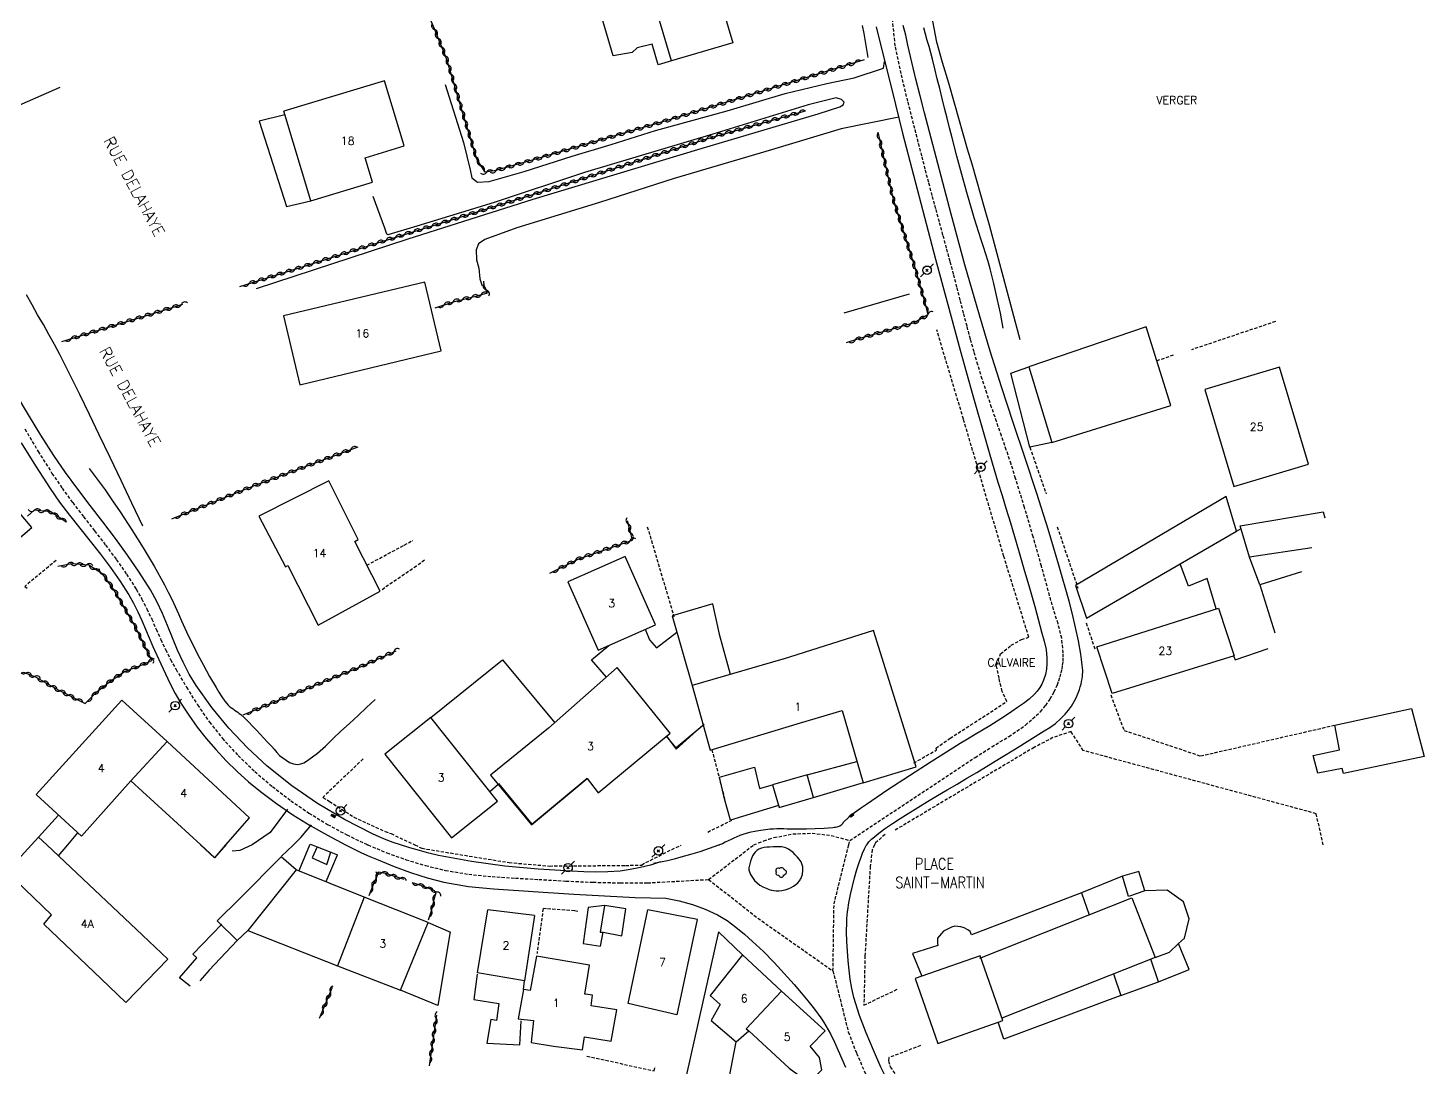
# Model space of a CAD drawing. Header units: millimetres. Extents: x 176000 to 177001, y 163000 to 164001.
# Drawn here: x 176513.4 to 176731.4, y 163136.3 to 163298.6 of the extents above; entities that cross this region are included whole.
import ezdxf
from ezdxf.enums import TextEntityAlignment as Align

# ---------------------------------------------------------------- set-up
doc = ezdxf.new("R2010")
doc.units = ezdxf.units.MM
doc.linetypes.add('DASHED', pattern=[0.75, 0.5, -0.25])
doc.layers.get('0').update_dxf_attribs({"linetype": 'CONTINUOUS'})
for name, color, linetype in [('W0001', 6, 'DASHED'), ('W0008', 7, 'CONTINUOUS'), ('W0014', 7, 'CONTINUOUS'), ('W0015', 2, 'CONTINUOUS'), ('W0017', 7, 'CONTINUOUS'), ('W0101', 7, 'CONTINUOUS'), ('W0104', 1, 'CONTINUOUS'), ('W0112', 1, 'DASHED'), ('W0211', 2, 'CONTINUOUS'), ('W0300', 7, 'CONTINUOUS'), ('W0310', 3, 'CONTINUOUS'), ('W0401', 7, 'CONTINUOUS'), ('W0473', 7, 'CONTINUOUS'), ('W0984', 7, 'CONTINUOUS'), ('W0989', 7, 'CONTINUOUS'), ('W0991', 7, 'CONTINUOUS'), ('W1102', 7, 'CONTINUOUS')]:
    doc.layers.add(name, color=color, linetype=linetype)
doc.styles.get("Standard").update_dxf_attribs({"font": 'romans.shx', "width": 0.85})

# ---------------------------------------------------------------- blocks, each defined once
blk = doc.blocks.new('T473')
for p, q in [((-0.166667, 0.166667), (0.166667, -0.166667)), ((-0.166667, -0.166667), (0.166667, 0.166667)), ((0.500001, 0.500001), (1.000002, 1.000002)), ((-1.000002, -1.000002), (-0.500001, -0.500001))]:
    blk.add_line(p, q)
blk.add_ellipse((0, 0), major_axis=(0.471405, 0.471405), ratio=1, start_param=5.4977871438, end_param=11.780972451)
blk = doc.blocks.new('T401')
for p, q in [((-0.3, 0.3), (0, 0.3)), ((-0.3, -0.25), (-0.3, 0.3)), ((-0.3, 0.15), (0, 0.15)), ((-0.3, 0), (0, 0)), ((0, 0.3), (0, -0.25)), ((-0.3, -0.15), (0, -0.15)), ((-0.3, -0.25), (-0.3, -0.3)), ((-0.3, -0.3), (0, -0.3)), ((0, -0.3), (0, -0.25))]:
    blk.add_line(p, q)
blk = doc.blocks.new('T300')
for p, q in [((-0.8, 0.51), (-0.86, 0.34)), ((-0.86, 0.34), (-0.86, 0.17)), ((-0.86, 0.17), (-0.74, 0.06)), ((-0.69, 0.63), (-0.8, 0.51)), ((-0.8, -0.06), (-0.74, 0.06)), ((-0.74, 0.06), (-0.69, 0.11)), ((-0.57, 0.69), (-0.69, 0.63)), ((-0.46, 0.69), (-0.57, 0.69)), ((-0.29, 0.63), (-0.46, 0.69)), ((-0.29, 0.63), (-0.17, 0.74)), ((-0.23, 0.57), (-0.29, 0.63)), ((-0.17, 0.74), (-0.06, 0.8)), ((-0.06, 0.8), (0.06, 0.8)), ((0.06, 0.8), (0.23, 0.74)), ((0.23, 0.74), (0.34, 0.63)), ((0.34, 0.63), (0.4, 0.51)), ((0.46, 0.46), (0.34, 0.46)), ((0.4, 0.51), (0.4, 0.46)), ((0.57, 0.4), (0.46, 0.46)), ((0.57, 0.4), (0.69, 0.29)), ((0.69, 0.29), (0.74, 0.17)), ((0.74, 0.06), (0.69, -0.17)), ((0.74, 0.17), (0.74, 0.06)), ((-0.8, -0.17), (-0.8, -0.06)), ((-0.8, -0.23), (-0.8, -0.17)), ((-0.74, -0.34), (-0.8, -0.23)), ((-0.69, -0.4), (-0.74, -0.34)), ((-0.51, -0.46), (-0.69, -0.4)), ((-0.4, -0.46), (-0.51, -0.46)), ((-0.4, -0.46), (-0.34, -0.46)), ((-0.34, -0.46), (-0.34, -0.4)), ((-0.34, -0.51), (-0.34, -0.46)), ((-0.29, -0.63), (-0.34, -0.51)), ((-0.17, -0.74), (-0.29, -0.63)), ((-0.06, -0.8), (-0.17, -0.74)), ((0.06, -0.8), (-0.06, -0.8)), ((0.17, -0.74), (0.06, -0.8)), ((0.23, -0.69), (0.17, -0.74)), ((0.29, -0.46), (0.23, -0.46)), ((0.29, -0.63), (0.23, -0.69)), ((0.46, -0.4), (0.29, -0.46)), ((0.34, -0.51), (0.29, -0.63)), ((0.34, -0.51), (0.34, -0.46)), ((0.57, -0.34), (0.46, -0.4)), ((0.63, -0.29), (0.57, -0.34)), ((0.69, -0.17), (0.63, -0.29))]:
    blk.add_line(p, q)
blk = doc.blocks.new('t310o')
at = {"color": 0, "linetype": 'Continuous'}
for centre, start, end in [((-0.5, 0.38), 216.8699, 323.1304), ((0.5, -0.37), 36.8699, 143.1303)]:
    blk.add_arc(centre, 0.625, start, end, dxfattribs=at)

msp = doc.modelspace()

# ---------------------------------------------------------------- linework, layer by layer
at = {"layer": 'W0001'}
for points in [[(176641.71, 163171.69), (176661.28, 163184.66), (176663.89, 163186.3), (176666.56, 163187.93), (176669.15, 163189.71), (176671.49, 163191.8), (176672.31, 163192.76), (176673.03, 163193.8), (176673.65, 163194.9), (176674.16, 163196.06), (176674.38, 163196.65), (176674.56, 163197.25), (176674.73, 163197.86), (176674.86, 163198.47), (176674.96, 163199.09), (176675.03, 163199.72), (176675.06, 163200.35), (176675.06, 163200.98), (176674.81, 163203.29), (176674.24, 163205.55), (176673.55, 163207.75), (176672.91, 163209.95), (176671.66, 163214.54), (176670.36, 163219.12), (176669, 163223.68), (176667.61, 163228.23), (176666.9, 163230.46), (176666.16, 163232.68), (176665.4, 163234.89), (176664.64, 163237.1), (176663.87, 163239.31), (176663.12, 163241.52), (176662.4, 163243.74), (176661.71, 163245.98), (176661.12, 163247.98), (176660.56, 163250), (176660.02, 163252.01), (176659.49, 163254.03), (176658.97, 163256.06), (176658.45, 163258.08), (176657.92, 163260.1), (176657.39, 163262.12), (176656.83, 163264.18), (176656.27, 163266.23), (176655.71, 163268.29), (176655.15, 163270.34), (176654.59, 163272.4), (176654.04, 163274.45), (176653.49, 163276.51), (176652.96, 163278.58), (176651.86, 163282.86), (176650.77, 163287.14), (176649.73, 163291.44), (176648.81, 163295.77), (176648.38, 163299.88)], [(176512.88, 163235.95), (176514.94, 163232.46), (176517.11, 163229.02), (176518.68, 163226.71), (176520.34, 163224.46), (176522.04, 163222.24), (176523.76, 163220.04), (176525.47, 163217.82), (176527.15, 163215.58), (176528.75, 163213.28), (176530.26, 163210.92), (176531.13, 163209.4), (176531.93, 163207.85), (176532.68, 163206.27), (176533.4, 163204.68), (176534.12, 163203.09), (176534.85, 163201.51), (176535.63, 163199.94), (176536.48, 163198.41), (176538.13, 163195.62), (176539.84, 163192.86), (176541.69, 163190.18), (176543.72, 163187.63), (176546.18, 163184.97), (176548.8, 163182.46), (176551.55, 163180.11), (176554.43, 163177.91), (176557.24, 163175.97), (176560.15, 163174.2), (176563.15, 163172.57), (176566.22, 163171.11), (176566.28, 163171.08), (176566.34, 163171.05), (176566.4, 163171.03), (176566.46, 163171)], [(176626.7, 163171), (176627.48, 163171.33), (176628.27, 163171.64), (176629.06, 163171.91), (176629.87, 163172.15), (176632.82, 163172.72), (176635.83, 163172.83), (176638.81, 163172.49), (176641.71, 163171.69)], [(176566.46, 163171), (176569.4, 163169.77), (176572.41, 163168.7), (176575.46, 163167.78), (176578.57, 163167.03), (176582.19, 163166.42), (176585.84, 163166.06), (176589.49, 163165.82), (176593.14, 163165.61), (176597.38, 163165.36), (176601.62, 163165.18), (176605.87, 163165.08), (176610.12, 163165.08), (176619.67, 163165.61)], [(176619.67, 163165.61), (176626.7, 163171)], [(176639.09, 163151.32), (176639.25, 163161.78), (176641.54, 163171)], [(176641.54, 163171), (176641.71, 163171.69)], [(176619.67, 163165.61), (176627.35, 163159.57), (176639.09, 163151.32)], [(176639.09, 163151.32), (176641.48, 163141.8), (176642.76, 163138.49), (176644.19, 163135.24)]]:
    msp.add_lwpolyline(points, dxfattribs=at)
at = {"layer": 'W0008'}
for points in [[(176645.82, 163298.72), (176647.06, 163293.72), (176648.31, 163288.73), (176649.97, 163282.16), (176651.65, 163275.59), (176653.37, 163269.04), (176655.11, 163262.49)], [(176672.07, 163188.81), (176672.97, 163189.36), (176673.82, 163189.98), (176674.61, 163190.67), (176675.35, 163191.42), (176675.87, 163192.04), (176676.33, 163192.69), (176676.74, 163193.38), (176677.1, 163194.1), (176677.27, 163194.48), (176677.43, 163194.88), (176677.58, 163195.28), (176677.71, 163195.68), (176677.83, 163196.09), (176677.92, 163196.51), (176678, 163196.93), (176678.06, 163197.35), (176678.09, 163198.22), (176678.03, 163199.09), (176677.91, 163199.95), (176677.78, 163200.8), (176677.43, 163202.88), (176676.99, 163204.95), (176676.49, 163207.01), (176675.96, 163209.05), (176674.38, 163214.69), (176672.69, 163220.29), (176670.92, 163225.86), (176669.08, 163231.42), (176667.24, 163236.97), (176665.41, 163242.53), (176663.64, 163248.1), (176661.95, 163253.7), (176659.7, 163261.57), (176657.54, 163269.47), (176655.44, 163277.38), (176653.38, 163285.3), (176652.71, 163287.95), (176652.04, 163290.59), (176651.4, 163293.24), (176650.8, 163295.9), (176650.44, 163297.42), (176650.05, 163298.96)], [(176571.53, 163171), (176570.42, 163171.39), (176569.32, 163171.81), (176568.23, 163172.27), (176567.16, 163172.75), (176562.8, 163174.98), (176558.59, 163177.48), (176554.55, 163180.25), (176550.72, 163183.3), (176547.62, 163186.15), (176544.73, 163189.21), (176542.05, 163192.45), (176539.61, 163195.88), (176538.53, 163197.66), (176537.58, 163199.52), (176536.73, 163201.41), (176535.94, 163203.33), (176535.16, 163205.24), (176534.35, 163207.15), (176533.46, 163209.02), (176532.47, 163210.84), (176530.75, 163213.59), (176528.92, 163216.25), (176527.01, 163218.86), (176525.05, 163221.43), (176523.08, 163223.98), (176521.12, 163226.54), (176519.22, 163229.15), (176517.4, 163231.81), (176515.37, 163234.96), (176513.42, 163238.16), (176511.52, 163241.39)], [(176512.31, 163233.78), (176514.52, 163230.19), (176516.81, 163226.66), (176518.29, 163224.54), (176519.85, 163222.48), (176521.45, 163220.45), (176523.07, 163218.44), (176524.68, 163216.41), (176526.24, 163214.34), (176527.73, 163212.22), (176529.11, 163210.03), (176529.84, 163208.73), (176530.5, 163207.41), (176531.12, 163206.06), (176531.71, 163204.7), (176532.29, 163203.34), (176532.86, 163201.98), (176533.46, 163200.62), (176534.09, 163199.28), (176534.84, 163197.73), (176535.58, 163196.17), (176536.37, 163194.63), (176537.24, 163193.14), (176538.48, 163191.24), (176539.8, 163189.4), (176541.2, 163187.62), (176542.68, 163185.9), (176544.32, 163184.16), (176546.03, 163182.48), (176547.81, 163180.88), (176549.67, 163179.36), (176552.17, 163177.48), (176554.75, 163175.71), (176557.41, 163174.05), (176560.14, 163172.51)], [(176612.13, 163168.34), (176610.58, 163167.86), (176609.02, 163167.47), (176607.43, 163167.16), (176605.83, 163166.93), (176603.94, 163166.78), (176602.04, 163166.75), (176600.15, 163166.8), (176598.26, 163166.89), (176593.05, 163167.23), (176587.84, 163167.71), (176582.64, 163168.39), (176577.49, 163169.37), (176575.99, 163169.72), (176574.49, 163170.11), (176573, 163170.53), (176571.53, 163171)]]:
    msp.add_lwpolyline(points, dxfattribs=at)
at = {"layer": 'W0014'}
for points in [[(176655.11, 163262.48), (176657.01, 163255.37), (176658.96, 163248.26), (176660.94, 163241.16), (176662.96, 163234.08), (176663.58, 163231.94), (176664.21, 163229.8), (176664.85, 163227.67), (176665.5, 163225.54), (176666.15, 163223.42), (176666.79, 163221.29), (176667.43, 163219.15), (176668.06, 163217.02), (176668.92, 163214.1), (176669.79, 163211.17), (176670.62, 163208.24), (176671.4, 163205.29), (176671.73, 163204.05), (176672.08, 163202.8), (176672.36, 163201.53), (176672.49, 163200.23), (176672.49, 163199.35), (176672.42, 163198.46), (176672.26, 163197.59), (176671.99, 163196.74), (176671.72, 163196.13), (176671.38, 163195.56), (176670.98, 163195.03), (176670.55, 163194.54), (176669.73, 163193.76), (176668.85, 163193.08), (176667.93, 163192.45), (176667.01, 163191.82), (176665.89, 163191.07), (176664.75, 163190.34), (176663.6, 163189.62), (176662.44, 163188.93), (176661.28, 163188.23), (176660.12, 163187.54), (176658.96, 163186.83), (176657.82, 163186.12), (176654.42, 163183.96), (176651.02, 163181.8), (176647.64, 163179.6), (176644.32, 163177.32), (176643.39, 163176.68), (176642.46, 163176.03), (176641.56, 163175.33), (176640.73, 163174.56), (176640.69, 163174.51), (176640.65, 163174.46), (176640.62, 163174.4), (176640.59, 163174.35), (176640.55, 163174.3), (176640.52, 163174.24), (176640.48, 163174.19), (176640.43, 163174.15), (176640.31, 163174.04), (176640.17, 163173.95), (176640.02, 163173.88), (176639.87, 163173.81), (176639.68, 163173.76), (176639.48, 163173.73), (176639.28, 163173.71), (176639.09, 163173.69), (176637.71, 163173.58), (176636.33, 163173.52), (176634.95, 163173.49), (176633.57, 163173.46), (176633.03, 163173.46), (176632.49, 163173.46), (176631.95, 163173.48), (176631.41, 163173.5), (176630.87, 163173.51), (176630.34, 163173.51), (176629.8, 163173.49), (176629.26, 163173.45), (176628.19, 163173.32), (176627.12, 163173.15), (176626.07, 163172.92), (176625.02, 163172.63), (176624.55, 163172.47), (176624.08, 163172.28), (176623.62, 163172.07), (176623.17, 163171.85), (176622.72, 163171.63), (176622.26, 163171.41), (176621.81, 163171.19), (176621.34, 163171)], [(176644.34, 163171), (176644.35, 163171), (176644.35, 163171.01), (176644.35, 163171.01), (176644.35, 163171.02), (176644.71, 163171.48), (176645.12, 163171.89), (176645.55, 163172.27), (176646, 163172.64), (176647.15, 163173.52), (176648.36, 163174.35), (176649.59, 163175.13), (176650.82, 163175.91), (176652.33, 163176.86), (176653.85, 163177.79), (176655.39, 163178.71), (176656.93, 163179.61), (176658.47, 163180.51), (176660.01, 163181.42), (176661.55, 163182.33), (176663.08, 163183.25), (176665.33, 163184.63), (176667.58, 163186.01), (176669.83, 163187.4), (176672.07, 163188.8)], [(176560.14, 163172.51), (176562.93, 163171)], [(176562.93, 163171), (176564.19, 163170.38), (176565.46, 163169.78), (176566.74, 163169.2), (176568.04, 163168.66), (176570.55, 163167.64), (176573.1, 163166.69), (176575.68, 163165.85), (176578.32, 163165.17), (176582.17, 163164.51), (176586.06, 163164.13), (176589.95, 163163.88), (176593.83, 163163.63), (176598.61, 163163.3), (176603.4, 163163.03), (176608.2, 163162.82), (176613, 163162.67)], [(176621.34, 163171), (176621.31, 163170.99), (176621.28, 163170.98), (176621.25, 163170.96), (176621.22, 163170.95), (176619.77, 163170.42), (176618.3, 163169.94), (176616.82, 163169.49), (176615.34, 163169.07), (176614.28, 163168.79), (176613.22, 163168.54), (176612.15, 163168.31), (176611.07, 163168.1)], [(176647.27, 163134.86), (176646.58, 163136.32), (176645.39, 163138.97), (176644.25, 163141.65), (176643.21, 163144.37), (176642.35, 163147.16), (176642.02, 163148.58), (176641.78, 163150.02), (176641.6, 163151.47), (176641.45, 163152.92), (176641.33, 163154.42), (176641.24, 163155.93), (176641.21, 163157.44), (176641.24, 163158.95), (176641.27, 163159.49), (176641.32, 163160.04), (176641.38, 163160.58), (176641.44, 163161.13), (176641.52, 163161.67), (176641.61, 163162.21), (176641.71, 163162.75), (176641.82, 163163.28), (176642.11, 163164.58), (176642.45, 163165.87), (176642.83, 163167.15), (176643.25, 163168.42), (176643.48, 163169.07), (176643.71, 163169.74), (176643.99, 163170.39), (176644.34, 163171)], [(176612.98, 163162.67), (176615.07, 163162.28), (176617.13, 163161.72), (176619.13, 163160.99), (176621.06, 163160.09), (176622.55, 163159.21), (176623.94, 163158.18), (176625.25, 163157.08), (176626.54, 163155.94), (176628.25, 163154.34), (176629.88, 163152.67), (176631.46, 163150.94), (176633.01, 163149.2), (176634.11, 163147.93), (176635.17, 163146.65), (176636.21, 163145.34), (176637.19, 163143.99), (176637.59, 163143.39), (176637.98, 163142.77), (176638.35, 163142.14), (176638.69, 163141.5), (176639.32, 163140.23), (176639.91, 163138.93), (176640.46, 163137.62), (176641.02, 163136.31)]]:
    msp.add_lwpolyline(points, dxfattribs=at)
at = {"layer": 'W0015'}
msp.add_lwpolyline([(176625.99, 163166.94), (176626.21, 163166.41), (176626.5, 163165.91), (176626.85, 163165.47), (176627.26, 163165.07), (176627.68, 163164.73), (176628.14, 163164.46), (176628.63, 163164.24), (176629.13, 163164.05), (176629.49, 163163.94), (176629.86, 163163.87), (176630.23, 163163.82), (176630.61, 163163.82), (176631.11, 163163.88), (176631.6, 163163.99), (176632.08, 163164.15), (176632.54, 163164.36), (176632.91, 163164.57), (176633.26, 163164.81), (176633.59, 163165.09), (176633.87, 163165.41), (176633.96, 163165.54), (176634.04, 163165.68), (176634.11, 163165.82), (176634.17, 163165.96), (176634.23, 163166.11), (176634.27, 163166.25), (176634.31, 163166.4), (176634.34, 163166.56), (176634.38, 163166.89), (176634.4, 163167.22), (176634.38, 163167.56), (176634.3, 163167.89), (176634.1, 163168.34), (176633.82, 163168.76), (176633.51, 163169.13), (176633.17, 163169.48), (176632.85, 163169.8), (176632.51, 163170.09), (176632.13, 163170.35), (176631.72, 163170.54), (176631.09, 163170.69), (176630.44, 163170.73), (176629.8, 163170.7), (176629.17, 163170.65), (176628.75, 163170.63), (176628.33, 163170.6), (176627.9, 163170.52), (176627.49, 163170.36), (176627.19, 163170.15), (176626.94, 163169.88), (176626.73, 163169.59), (176626.54, 163169.29), (176626.34, 163168.89), (176626.19, 163168.47), (176626.08, 163168.04), (176626, 163167.61), (176625.97, 163167.44), (176625.96, 163167.28), (176625.96, 163167.11)], close=True, dxfattribs=at)
at = {"layer": 'W0017'}
for points in [[(176578.53, 163289.76), (176581.4, 163280.7), (176582.41, 163276.41), (176582.7, 163275.19), (176583.58, 163274.47), (176585.39, 163274.61), (176590.84, 163276.13), (176598.37, 163278.56), (176604.46, 163280.38), (176611.36, 163282.58), (176622.57, 163285.62), (176631.6, 163288.33), (176638.11, 163289.88), (176642.38, 163290.76), (176646.97, 163292.27), (176647.14, 163293.32)], [(176549.04, 163257.88), (176572.73, 163265.63), (176592.28, 163271.86), (176618.49, 163279.77), (176636.77, 163285.14), (176640.16, 163286.23), (176640.67, 163286.56), (176640.81, 163286.99), (176640.43, 163287.39), (176639.61, 163287.65), (176635.22, 163286.59), (176620.3, 163281.97), (176600.27, 163275.98), (176586.18, 163271.29), (176574.09, 163267.63), (176569.57, 163266.29), (176569.43, 163266.36), (176569.07, 163267.32), (176567.27, 163272.25)], [(176649.37, 163284.64), (176640.37, 163282.82), (176629.5, 163279.56), (176614.29, 163275.07), (176602.62, 163271.31), (176589.73, 163267.37), (176584.73, 163265.56), (176583.74, 163264.87), (176583.38, 163263.95), (176583.43, 163262.36), (176583.76, 163261.08), (176583.94, 163259.41), (176584.27, 163258.32)], [(176553.89, 163176.6), (176551.18, 163172.95), (176548.39, 163171.01), (176548.36, 163171)], [(176554.82, 163171), (176555.97, 163172.17), (176557.62, 163174.15)], [(176548.36, 163171), (176546.43, 163170.11), (176545.26, 163170.04)], [(176552.98, 163169.23), (176554.73, 163170.91), (176554.82, 163171)]]:
    msp.add_lwpolyline(points, dxfattribs=at)
at = {"layer": 'W0101'}
for points in [[(176613.88, 163293.41), (176610.54, 163304.67), (176620.13, 163307.51), (176623.47, 163296.26)], [(176575.33, 163258.9), (176553.26, 163253.62), (176555.83, 163242.86), (176577.91, 163248.14)], [(176697.16, 163242.11), (176701.67, 163226.99), (176713.35, 163230.48), (176708.84, 163245.6)], [(176507.05, 163228.74), (176494.7, 163218.27), (176501.61, 163210.12), (176513.96, 163220.59)], [(176549.39, 163222.34), (176553.59, 163214.43), (176553.95, 163214.61), (176558.7, 163205.33), (176568.34, 163210.61), (176564.42, 163218.38), (176564.95, 163218.71), (176560.33, 163227.83)], [(176611.38, 163205.39), (176606.65, 163216.05), (176597.67, 163212.07), (176602.4, 163201.41)], [(176602.41, 163179.13), (176613.67, 163188.47), (176605.36, 163198.69), (176594.67, 163189.22), (176585.61, 163181.91), (176592.02, 163174.16), (176600.71, 163181.35), (176600.7, 163181.36)], [(176586.69, 163177.86), (176576.28, 163190.92), (176569.08, 163185.18), (176579.5, 163172.12)], [(176601.08, 163152.24), (176592.79, 163153.65), (176591.8, 163148.29), (176590.74, 163148.44), (176589.91, 163143.85), (176592.32, 163143.59), (176591.94, 163140.14), (176595.42, 163139.58), (176599.96, 163139.02), (176600.3, 163141.04), (176604.45, 163140.37), (176605.32, 163145.26), (176601.32, 163145.87), (176601.53, 163147.52), (176600.41, 163147.71), (176600.34, 163147.71)]]:
    msp.add_lwpolyline(points, close=True, dxfattribs=at)
for points in [[(176557.55, 163271.58), (176567.17, 163274.49), (176566.02, 163278.29), (176572.1, 163280.18), (176569.03, 163290.31), (176553.32, 163285.56)], [(176557.55, 163271.58), (176553.32, 163285.56)], [(176680.31, 163201.93), (176699.29, 163207.98), (176701.73, 163200.55), (176682.71, 163194.63)], [(176652.08, 163183.22), (176645.39, 163204.47), (176631.29, 163200.03), (176631.27, 163200.03), (176617.1, 163195.9), (176619.91, 163185.8), (176633.99, 163190.05), (176640.52, 163192.01), (176643.8, 163180.7)], [(176682.71, 163194.63), (176680.31, 163201.93)], [(176535.12, 163187.14), (176528, 163193.61), (176514.62, 163178.86), (176521.7, 163172.37), (176529.42, 163181.03)], [(176544.28, 163171), (176547.94, 163175.23), (176535.12, 163187.14)], [(176643.8, 163180.7), (176652.08, 163183.22)], [(176529.42, 163181.03), (176540.36, 163171)], [(176513.91, 163171), (176515.02, 163172.22)], [(176515.02, 163172.22), (176516.32, 163171)], [(176516.32, 163171), (176531.27, 163156.91), (176531.27, 163156.92), (176535.22, 163153.17), (176528.64, 163146.38), (176524.78, 163150.08), (176515.81, 163158.63), (176517.01, 163160.11), (176510.07, 163166.78), (176513.91, 163171)], [(176544.25, 163171), (176542.47, 163168.99), (176540.32, 163171)], [(176684.28, 163166.13), (176677.89, 163163.52)], [(176687.8, 163163.81), (176686.86, 163166.87), (176684.28, 163166.13)], [(176685.26, 163162.94), (176684.28, 163166.13)], [(176677.89, 163163.52), (176660.7, 163156.94), (176660.63, 163157.25), (176660.52, 163157.47), (176660.17, 163157.75), (176659.6, 163158.04), (176659.06, 163158.22), (176658.14, 163158.33), (176657.61, 163158.17), (176656.33, 163157.54), (176655.43, 163156.45), (176655.39, 163155.66), (176655.45, 163155.32), (176651.51, 163154.06), (176652.95, 163150.52)], [(176677.89, 163163.52), (176679.1, 163160.11)], [(176687.8, 163163.81), (176685.24, 163162.94)], [(176693.05, 163155.6), (176693.97, 163156.46), (176694.72, 163159.44), (176693.84, 163162.12), (176691.3, 163163.93), (176687.8, 163163.81)], [(176561.72, 163152.11), (176571.53, 163148.33), (176575.87, 163158.87), (176565.86, 163162.87)], [(176565.86, 163162.87), (176561.72, 163152.11)], [(176592.47, 163159.96), (176590.92, 163149.76), (176583.57, 163151.03), (176585.2, 163160.89)], [(176592.47, 163159.96), (176585.2, 163160.89)], [(176662, 163153.34), (176685.75, 163162.74), (176689.42, 163153.45), (176665.47, 163143.97)], [(176617.9, 163159.36), (176614.71, 163144.48), (176607.08, 163146.22), (176610.16, 163160.88)], [(176617.91, 163159.36), (176610.16, 163160.88)], [(176689.42, 163153.45), (176691.63, 163154.27), (176693.05, 163155.6)], [(176689.93, 163149.64), (176694.72, 163151.53), (176693.05, 163155.6)], [(176624.98, 163153.83), (176619.93, 163147.47), (176621.48, 163146.07), (176620.04, 163143.61), (176623.96, 163140.28), (176625.92, 163141.95)], [(176631.06, 163148.16), (176624.98, 163153.83)], [(176664.89, 163143.32), (176665.61, 163143.57), (176662.07, 163153.71), (176652.95, 163150.52)], [(176689.93, 163149.64), (176688.73, 163153.18)], [(176652.95, 163150.52), (176651.9, 163150.16)], [(176651.9, 163150.16), (176655.45, 163140.02), (176664.89, 163143.32)], [(176682.89, 163150.87), (176684.04, 163147.51)], [(176637.89, 163141.96), (176631.06, 163148.16)], [(176684.04, 163147.51), (176689.93, 163149.64)], [(176684.04, 163147.51), (176665.76, 163140.68)], [(176625.92, 163141.95), (176632.25, 163136.14), (176635.31, 163133.93), (176637.33, 163135.91), (176636.99, 163137.79), (176635.51, 163139.58), (176637.89, 163141.96)], [(176665.76, 163140.68), (176664.89, 163143.32)]]:
    msp.add_lwpolyline(points, dxfattribs=at)
at = {"layer": 'W0104'}
for points in [[(176613.88, 163293.41), (176611.8, 163292.82), (176610.86, 163296.06), (176608.48, 163295.49), (176607.7, 163294.76), (176604.78, 163294.21), (176602.4, 163302.16), (176605.23, 163302.85), (176608.94, 163303.79), (176609.3, 163305.13), (176612.82, 163306.08), (176613.03, 163305.4)], [(176553.49, 163285.01), (176549.46, 163283.99), (176553.71, 163270.67), (176557.55, 163271.58)], [(176691.88, 163239.61), (176687.98, 163251.9)], [(176673.27, 163233.83), (176669.84, 163233.09), (176666.86, 163244.68), (176669.69, 163245.65)], [(176678.66, 163206.4), (176702.11, 163220.01), (176700.51, 163225.43), (176676.96, 163211.53)], [(176713.86, 163217.38), (176704.14, 163215.92), (176702.7, 163220.81), (176715.67, 163223), (176715.9, 163222.09)], [(176702.11, 163220.01), (176702.83, 163220.39)], [(176705.76, 163211.63), (176704.14, 163215.92)], [(176698.94, 163207.86), (176697.51, 163212.58), (176694.62, 163211.4), (176693.29, 163214.89)], [(176712.25, 163213.67), (176705.76, 163211.63)], [(176676.96, 163211.53), (176678.66, 163206.4)], [(176705.76, 163211.63), (176708.12, 163204.13)], [(176623.06, 163197.64), (176621.36, 163203.88), (176621.38, 163203.89), (176620.32, 163208.67), (176613.95, 163206.8), (176617.11, 163195.9)], [(176609.76, 163204.67), (176610.41, 163203.05), (176611.52, 163201.79)], [(176611.52, 163201.79), (176614.71, 163204.2)], [(176603.7, 163197.22), (176601.39, 163199.92), (176604.06, 163202.14)], [(176701.64, 163200.52), (176701.91, 163199.89), (176707.07, 163201.7)], [(176576.28, 163190.92), (176587.46, 163199.88), (176595.62, 163190.07)], [(176618.99, 163189.79), (176614.61, 163186.17), (176613.04, 163188.04)], [(176613.08, 163187.97), (176614.61, 163185.95), (176618.81, 163189.77)], [(176630.59, 163177.14), (176623.07, 163174.88), (176622.17, 163178.18), (176621.38, 163181.58), (176626.84, 163183.17), (176627.59, 163179.79), (176629.65, 163180.37)], [(176635.04, 163181.94), (176642.83, 163184.05)], [(176586.85, 163180.59), (176592.07, 163174.27), (176600.69, 163181.43)], [(176636.07, 163178.39), (176643.87, 163180.73)], [(176585.5, 163179.36), (176586.8, 163180.47)], [(176515.02, 163172.22), (176518.11, 163175.66)], [(176519.57, 163171), (176521.16, 163172.87)], [(176518.12, 163169.3), (176519.57, 163171)], [(176540.36, 163171), (176542.55, 163168.99)], [(176542.55, 163168.99), (176544.28, 163171)], [(176555.71, 163167.02), (176557.36, 163171)], [(176557.36, 163171), (176557.41, 163171.13)], [(176557.41, 163171.13), (176557.75, 163171)], [(176557.75, 163171), (176558.52, 163170.7), (176560.66, 163169.85), (176560.65, 163169.85), (176561.71, 163169.48)], [(176558.52, 163170.7), (176557.77, 163168.98), (176560.05, 163167.94), (176560.66, 163169.85)], [(176555.24, 163167.13), (176555.22, 163167.13), (176552.88, 163169.12), (176546.47, 163162.65), (176542.92, 163159.17), (176546.05, 163156.1), (176547.7, 163157.64)], [(176559.91, 163165.27), (176561.71, 163169.48)], [(176565.86, 163162.87), (176565.89, 163162.86), (176555.24, 163167.13)], [(176600.86, 163161.23), (176600.06, 163155.62), (176602.76, 163155.17), (176603.19, 163157.39), (176606.09, 163156.8), (176606.76, 163161.03)], [(176606.76, 163161.03), (176603.4, 163161.53), (176600.86, 163161.23)], [(176603.4, 163161.53), (176602.71, 163157.4), (176603.19, 163157.39)], [(176575.86, 163158.89), (176579.33, 163157.4)], [(176538.71, 163148.94), (176537.04, 163150.24), (176539.71, 163153.39), (176539.11, 163153.96), (176543.64, 163158.62)], [(176547.71, 163157.64), (176561.72, 163152.11)], [(176579.29, 163157.45), (176577.38, 163145.92), (176571.53, 163148.33)], [(176624.98, 163153.83), (176621.21, 163157.43), (176614.98, 163129.58), (176616.65, 163128.99), (176616.92, 163129.94), (176621.85, 163129.17), (176623.96, 163140.28)], [(176546.05, 163156.1), (176541.68, 163151.43), (176540.21, 163149.77)], [(176583.53, 163150.82), (176582.99, 163146.86), (176586.9, 163146.23), (176586.56, 163143.6), (176585.64, 163143.73), (176585.04, 163140.07), (176590.2, 163139.8), (176590.41, 163143.53)], [(176590.74, 163148.44), (176590.92, 163149.76)]]:
    msp.add_lwpolyline(points, dxfattribs=at)
for points in [[(176673.27, 163233.83), (176691.88, 163239.61), (176687.98, 163251.9), (176669.69, 163245.65)], [(176717.49, 163189.7), (176729.42, 163192.3), (176731.41, 163184.81), (176718.8, 163182.15), (176718.62, 163182.95), (176714.82, 163182.23), (176714.06, 163184.98), (176718.22, 163185.86)], [(176635.04, 163181.94), (176629.65, 163180.37), (176630.68, 163176.83), (176636.07, 163178.39)]]:
    msp.add_lwpolyline(points, close=True, dxfattribs=at)
at = {"layer": 'W0112'}
for points in [[(176708.18, 163252.72), (176695.06, 163248.31)], [(176651.71, 163183.8), (176655.28, 163185.83), (176655.18, 163186.12), (176657.39, 163187.66), (176666.24, 163193.39), (176665.52, 163194.98), (176665.02, 163197.03), (176664.62, 163199.09), (176665.25, 163200.85), (176666.92, 163202.17), (176668.53, 163203.08), (176669.67, 163203.44), (176665.77, 163216.06), (176659.47, 163237.48), (176655.3, 163251.44)], [(176692.24, 163247.46), (176689.67, 163246.59)], [(176669.84, 163233.09), (176672.38, 163225.82)], [(176610.09, 163220.68), (176614.25, 163206.63)], [(176674.12, 163220.66), (176677.35, 163211.08)], [(176566.28, 163214.68), (176572.12, 163217.82), (176573.48, 163218.56)], [(176517.75, 163215.41), (176512.86, 163211.38), (176513.25, 163211.07)], [(176575.3, 163215.46), (176574.02, 163214.53), (176568.53, 163210.77)], [(176678.64, 163205.66), (176679.98, 163201.58)], [(176682.47, 163194.43), (176684.55, 163188.89), (176696.5, 163184.9), (176717.5, 163189.71)], [(176700.09, 163179.8), (176678.18, 163185.74), (176676.27, 163188.7), (176673.45, 163187.76), (176670.5, 163186.23), (176648.75, 163173.29)], [(176620.17, 163185.89), (176622.17, 163178.18)], [(176565.7, 163184.45), (176559.43, 163178.43), (176560.45, 163177.8), (176564.25, 163175.36), (176569.13, 163173.12), (176570.07, 163172.77), (176573.79, 163171)], [(176715.65, 163171), (176714.57, 163175.87), (176700.09, 163179.8)], [(176619.53, 163173.02), (176620.9, 163173.67), (176620.89, 163173.67), (176623.3, 163174.89)], [(176647.22, 163172.63), (176645.73, 163171.34), (176645.57, 163171)], [(176573.79, 163171), (176574.88, 163170.48), (176588.5, 163168.25), (176594.81, 163167.71), (176606.68, 163167.8), (176609.27, 163167.86), (176609.21, 163167.91), (176613.92, 163170.31), (176613.9, 163170.31), (176615.38, 163170.97)], [(176645.57, 163171), (176645.22, 163170.24), (176644.9, 163167.65), (176644.08, 163153.7), (176643.92, 163145.98), (176649.3, 163148.55)], [(176599.24, 163160.62), (176598.74, 163160.71), (176594.36, 163161.02), (176594.35, 163161.03), (176593.81, 163161.06), (176592.86, 163154.05)], [(176652.78, 163139.67), (176647.79, 163137.79), (176647.77, 163137.26), (176648.02, 163136.36), (176649.16, 163134.73), (176656.85, 163124.61)], [(176600.65, 163138.02), (176611.15, 163135.73), (176611.36, 163136.47)]]:
    msp.add_lwpolyline(points, dxfattribs=at)
at = {"layer": 'W0211'}
for points in [[(176643.67, 163298.95), (176643.9, 163297.7), (176644.13, 163296.45), (176644.34, 163295.19), (176644.54, 163293.94)], [(176665.69, 163251.67), (176665.24, 163254.01), (176664.75, 163256.34), (176664.21, 163258.67), (176663.62, 163260.98), (176663.3, 163262.12), (176662.96, 163263.26), (176662.6, 163264.39), (176662.24, 163265.51), (176661.87, 163266.64), (176661.51, 163267.77), (176661.15, 163268.9), (176660.81, 163270.03), (176659.99, 163272.87), (176659.2, 163275.71), (176658.43, 163278.56), (176657.68, 163281.42), (176657.28, 163282.95), (176656.9, 163284.49), (176656.51, 163286.02), (176656.14, 163287.56), (176655.76, 163289.1), (176655.38, 163290.64), (176655, 163292.18), (176654.61, 163293.71), (176654.36, 163294.69), (176654.09, 163295.66), (176653.81, 163296.63), (176653.54, 163297.6), (176653.27, 163298.58)], [(176510.31, 163285.81), (176518.41, 163289.3)], [(176531.3, 163220.78), (176529.6, 163224.35), (176527.9, 163227.92), (176526.19, 163231.48), (176524.47, 163235.04), (176522.96, 163238.19), (176521.45, 163241.33), (176519.92, 163244.46), (176518.34, 163247.57), (176517.51, 163249.15), (176516.64, 163250.71), (176515.76, 163252.26), (176514.87, 163253.8), (176513.99, 163255.35), (176513.12, 163256.91)]]:
    msp.add_lwpolyline(points, dxfattribs=at)
at = {"layer": 'W0300'}
for points in [[(176668.3, 163249.85), (176667.13, 163254.33), (176665.94, 163258.81), (176664.74, 163263.29), (176663.52, 163267.76), (176662.85, 163270.14), (176662.17, 163272.52), (176661.49, 163274.9), (176660.8, 163277.28), (176660.11, 163279.65), (176659.43, 163282.03), (176658.75, 163284.41), (176658.09, 163286.8), (176657.16, 163289.97), (176656.18, 163293.15), (176655.31, 163296.36), (176654.68, 163299.62)], [(176650.99, 163257), (176640.79, 163254.02)], [(176522.9, 163229.76), (176524.16, 163228.11), (176525.39, 163226.44), (176526.58, 163224.74), (176527.74, 163223.02), (176529.56, 163220.21), (176531.34, 163217.38), (176533.06, 163214.51), (176534.69, 163211.59), (176535.26, 163210.49), (176535.81, 163209.37), (176536.34, 163208.24), (176536.85, 163207.1), (176537.36, 163205.97), (176537.87, 163204.83), (176538.4, 163203.71), (176538.95, 163202.59), (176539.85, 163200.81), (176540.76, 163199.05), (176541.71, 163197.3), (176542.73, 163195.58), (176543.17, 163194.86), (176543.63, 163194.14), (176544.13, 163193.44), (176544.7, 163192.79), (176544.91, 163192.59), (176545.14, 163192.4), (176545.39, 163192.23), (176545.63, 163192.06), (176545.88, 163191.9), (176546.13, 163191.73), (176546.36, 163191.55), (176546.59, 163191.36), (176547.23, 163190.78), (176547.84, 163190.18), (176548.44, 163189.56), (176549.03, 163188.93), (176549.61, 163188.3), (176550.19, 163187.67), (176550.78, 163187.04), (176551.37, 163186.42), (176551.79, 163185.95), (176552.21, 163185.46), (176552.66, 163184.99), (176553.16, 163184.58), (176553.67, 163184.23), (176554.21, 163183.9), (176554.81, 163183.66), (176555.46, 163183.56), (176555.96, 163183.64), (176556.43, 163183.83), (176556.85, 163184.08), (176557.24, 163184.34), (176558.6, 163185.33), (176559.84, 163186.45), (176561.04, 163187.61), (176562.24, 163188.75), (176563.59, 163189.97), (176564.92, 163191.2), (176566.25, 163192.44), (176567.57, 163193.69)]]:
    msp.add_lwpolyline(points, dxfattribs=at)
at = {"layer": 'W0310'}
for points in [[(176643.95, 163293.58), (176613.88, 163284.34), (176591.37, 163277.71), (176586.16, 163276.24), (176584.76, 163276.03), (176583.44, 163278.1), (176581.29, 163285.26), (176578.8, 163293.63), (176576.83, 163298.44), (176573.14, 163306.96)], [(176546.44, 163258.2), (176554.42, 163260.69), (176568.83, 163265.3), (176591.23, 163272.23), (176620.06, 163281.48), (176634.82, 163285.64)], [(176646.09, 163282.29), (176648.51, 163271.8), (176651.86, 163261.15), (176653.45, 163255.68), (176653.91, 163253.77), (176651.79, 163252.53), (176642.92, 163249.99), (176641.13, 163249.38)], [(176576.93, 163254.89), (176579.95, 163255.87), (176583.73, 163256.79), (176585.13, 163257.19), (176585.02, 163257.49), (176584.63, 163258.37), (176584.57, 163259.05)], [(176518.67, 163249.62), (176533.74, 163254.25), (176537.55, 163255.44)], [(176535.83, 163221.93), (176548.76, 163227.12), (176564.91, 163233.17)], [(176519.34, 163221.39), (176516.92, 163223.02), (176514.32, 163223.3), (176513.27, 163222.34)], [(176594.87, 163213.42), (176599.41, 163215.7), (176607.76, 163218.6), (176607.59, 163219.42), (176607.02, 163221.61)], [(176532.71, 163199.82), (176529.88, 163205.51), (176526.84, 163210.8), (176525.07, 163213.29), (176522.84, 163214.69), (176520.19, 163214.92), (176518.04, 163214.5)], [(176546.99, 163191.31), (176559.63, 163196.53), (176565.67, 163198.99), (176570.84, 163201.32)], [(176522.27, 163193.08), (176524.19, 163194.96), (176526.31, 163196.63), (176528.46, 163198.09), (176530.91, 163199.02), (176532.7, 163199.82)], [(176514.43, 163197.28), (176514.19, 163197.38), (176512.73, 163197.93), (176508.09, 163196.72), (176497.26, 163192.75), (176494.59, 163191.66)], [(176514.43, 163197.28), (176518.05, 163195.23), (176522.27, 163193.08)], [(176572.11, 163165.59), (176569.43, 163166.51), (176568.18, 163166.75), (176567.42, 163165.17), (176566.57, 163163.06)], [(176575.91, 163159.33), (176576.42, 163160.87), (176576.84, 163162.7), (176577.03, 163163.21), (176577.12, 163163.6), (176576.85, 163163.81), (176575.61, 163164.36), (176573.96, 163164.95), (176573.44, 163165.09)], [(176560.89, 163148.73), (176558.82, 163143.88)], [(176577.18, 163144.44), (176576.01, 163136.51)]]:
    msp.add_lwpolyline(points, dxfattribs=at)
at = {"layer": 'W1102'}
for points in [[(176529.42, 163181.03), (176535.12, 163187.14)], [(176555.24, 163167.13), (176547.7, 163157.64)], [(176631.06, 163148.16), (176625.54, 163142.31), (176625.92, 163141.95)]]:
    msp.add_lwpolyline(points, dxfattribs=at)

# ---------------------------------------------------------------- block references
at = {"layer": 'W0300'}
msp.add_blockref('T300', (176631.02, 163166.7), dxfattribs=at)
at = {"layer": 'W0310'}
for p, rotation in [((176576.87, 163298.34), 112.3681492395146), ((176577.44, 163296.95), 112.3681492395146), ((176578.01, 163295.56), 112.3681492395146), ((176578.58, 163294.18), 112.3681492395146), ((176579.06, 163292.76), 106.520678855437), ((176579.49, 163291.32), 106.520678855437), ((176636.78, 163291.38), 197.0751473262606), ((176638.22, 163291.82), 197.0751473262606), ((176639.65, 163292.26), 197.0751473262606), ((176641.08, 163292.7), 197.0751473262606), ((176642.52, 163293.14), 197.0751473262606), ((176579.92, 163289.88), 106.520678855437), ((176629.61, 163289.18), 197.0751473262606), ((176631.05, 163289.62), 197.0751473262606), ((176632.48, 163290.06), 197.0751473262606), ((176633.91, 163290.5), 197.0751473262606), ((176635.35, 163290.94), 197.0751473262606), ((176580.34, 163288.44), 106.520678855437), ((176580.77, 163287.01), 106.520678855437), ((176622.44, 163286.97), 197.0751473262606), ((176623.88, 163287.41), 197.0751473262606), ((176625.31, 163287.86), 197.0751473262606), ((176626.75, 163288.3), 197.0751473262606), ((176628.18, 163288.74), 197.0751473262606), ((176581.2, 163285.57), 106.520678855437), ((176615.27, 163284.77), 197.0751473262606), ((176616.71, 163285.21), 197.0751473262606), ((176618.14, 163285.65), 197.0751473262606), ((176619.58, 163286.09), 197.0751473262606), ((176621.01, 163286.53), 197.0751473262606), ((176632.37, 163284.94), 15.72628185696028), ((176633.81, 163285.35), 15.72628185696028), ((176581.63, 163284.13), 106.7623776267497), ((176582.06, 163282.69), 106.7623776267497), ((176608.08, 163282.64), 196.4075919771822), ((176609.52, 163283.06), 196.4075919771822), ((176610.96, 163283.48), 196.4075919771822), ((176612.4, 163283.91), 196.4075919771822), ((176613.84, 163284.33), 196.4075919771822), ((176623.71, 163282.51), 15.72628185696028), ((176625.15, 163282.91), 15.72628185696028), ((176626.59, 163283.32), 15.72628185696028), ((176628.04, 163283.73), 15.72628185696028), ((176629.48, 163284.13), 15.72628185696028), ((176630.92, 163284.54), 15.72628185696028), ((176582.49, 163281.26), 106.7623776267497), ((176582.92, 163279.82), 106.7623776267497), ((176600.89, 163280.52), 196.4075919771822), ((176602.33, 163280.94), 196.4075919771822), ((176603.77, 163281.37), 196.4075919771822), ((176605.21, 163281.79), 196.4075919771822), ((176606.65, 163282.21), 196.4075919771822), ((176616.52, 163280.34), 17.79745744572192), ((176617.95, 163280.8), 17.79745744572192), ((176619.38, 163281.26), 17.79745744572192), ((176620.82, 163281.69), 15.72628185696028), ((176622.26, 163282.1), 15.72628185696028), ((176646.35, 163281.16), 282.9994049401344), ((176583.36, 163278.39), 106.7623776267497), ((176593.7, 163278.4), 196.4075919771822), ((176595.13, 163278.82), 196.4075919771822), ((176596.57, 163279.25), 196.4075919771822), ((176598.01, 163279.67), 196.4075919771822), ((176599.45, 163280.1), 196.4075919771822), ((176610.81, 163278.51), 17.79745744572192), ((176612.24, 163278.97), 17.79745744572192), ((176613.67, 163279.43), 17.79745744572192), ((176615.1, 163279.89), 17.79745744572192), ((176646.69, 163279.69), 282.9994049401344), ((176647.03, 163278.23), 282.9994049401344), ((176584.09, 163277.09), 122.5696847042611), ((176585.01, 163276.07), 188.5147090626444), ((176586.49, 163276.34), 195.7825250883479), ((176587.93, 163276.74), 195.7825250883479), ((176589.37, 163277.15), 195.7825250883479), ((176590.82, 163277.56), 195.7825250883479), ((176592.26, 163277.98), 196.4075919771822), ((176603.67, 163276.22), 17.79745744572192), ((176605.1, 163276.68), 17.79745744572192), ((176606.53, 163277.14), 17.79745744572192), ((176607.96, 163277.59), 17.79745744572192), ((176609.38, 163278.05), 17.79745744572192), ((176647.36, 163276.77), 282.9994049401344), ((176596.53, 163273.93), 17.79745744572192), ((176597.96, 163274.38), 17.79745744572192), ((176599.39, 163274.84), 17.79745744572192), ((176600.81, 163275.3), 17.79745744572192), ((176602.24, 163275.76), 17.79745744572192), ((176647.7, 163275.31), 282.9994049401344), ((176648.04, 163273.85), 282.9994049401344), ((176589.38, 163271.65), 17.17836561339757), ((176590.82, 163272.1), 17.17836561339757), ((176592.25, 163272.55), 17.79745744572192), ((176593.67, 163273.01), 17.79745744572192), ((176595.1, 163273.47), 17.79745744572192), ((176648.38, 163272.39), 282.9994049401344), ((176582.22, 163269.44), 17.17836561339757), ((176583.65, 163269.88), 17.17836561339757), ((176585.08, 163270.32), 17.17836561339757), ((176586.52, 163270.77), 17.17836561339757), ((176587.95, 163271.21), 17.17836561339757), ((176648.78, 163270.94), 287.4436926722101), ((176649.23, 163269.51), 287.4436926722101), ((176575.05, 163267.22), 17.17836561339757), ((176576.48, 163267.67), 17.17836561339757), ((176577.92, 163268.11), 17.17836561339757), ((176579.35, 163268.55), 17.17836561339757), ((176580.78, 163269), 17.17836561339757), ((176649.68, 163268.08), 287.4436926722101), ((176569.32, 163265.45), 17.17836561339757), ((176570.75, 163265.89), 17.17836561339757), ((176572.19, 163266.34), 17.17836561339757), ((176573.62, 163266.78), 17.17836561339757), ((176650.13, 163266.65), 287.4436926722101), ((176650.58, 163265.22), 287.4436926722101), ((176562.17, 163263.17), 17.73688226678305), ((176563.6, 163263.63), 17.73688226678305), ((176565.03, 163264.08), 17.73688226678305), ((176566.46, 163264.54), 17.73688226678305), ((176567.89, 163265), 17.73688226678305), ((176651.03, 163263.79), 287.4436926722101), ((176651.48, 163262.36), 287.4436926722101), ((176555.03, 163260.89), 17.73688226678305), ((176556.46, 163261.34), 17.73688226678305), ((176557.89, 163261.8), 17.73688226678305), ((176559.32, 163262.26), 17.73688226678305), ((176560.75, 163262.71), 17.73688226678305), ((176651.92, 163260.92), 286.2082377710494), ((176547.87, 163258.65), 17.30210071038456), ((176549.3, 163259.1), 17.30210071038456), ((176550.74, 163259.54), 17.30210071038456), ((176552.17, 163259.99), 17.30210071038456), ((176553.6, 163260.44), 17.30210071038456), ((176652.34, 163259.48), 286.2082377710494), ((176652.76, 163258.04), 286.2082377710494), ((176582.7, 163256.54), 13.71813542157811), ((176584.15, 163256.91), 15.91834662592043), ((176584.95, 163257.64), 114.0964712086547), ((176653.18, 163256.6), 286.2082377710494), ((176534.44, 163254.47), 17.30210071042639), ((176535.88, 163254.91), 17.30210071042639), ((176537.31, 163255.36), 17.30210071042639), ((176578.36, 163255.35), 18.05823364482943), ((176579.78, 163255.82), 18.05823364482943), ((176581.24, 163256.19), 13.71813542157811), ((176653.58, 163255.16), 283.7532687123932), ((176527.27, 163252.26), 17.07200594187483), ((176528.71, 163252.7), 17.07200594187483), ((176530.14, 163253.14), 17.07200594187483), ((176531.58, 163253.58), 17.07200594187483), ((176533.01, 163254.02), 17.07200594187483), ((176651.2, 163252.36), 195.9846460081288), ((176652.55, 163252.98), 210.3618401313339), ((176653.85, 163253.74), 210.3618401313339), ((176520.1, 163250.06), 17.07200594187483), ((176521.54, 163250.5), 17.07200594187483), ((176522.97, 163250.94), 17.07200594187483), ((176524.41, 163251.38), 17.07200594187483), ((176525.84, 163251.82), 17.07200594187483), ((176642.55, 163249.86), 198.7102338678012), ((176643.99, 163250.3), 195.9846460081288), ((176645.43, 163250.71), 195.9846460081288), ((176646.87, 163251.12), 195.9846460081288), ((176648.31, 163251.53), 195.9846460081288), ((176649.76, 163251.95), 195.9846460081288), ((176563.8, 163232.75), 20.53291468639873), ((176556.78, 163230.12), 20.53291468639873), ((176558.19, 163230.65), 20.53291468639873), ((176559.59, 163231.17), 20.53291468639873), ((176560.99, 163231.7), 20.53291468639873), ((176562.4, 163232.23), 20.53291468639873), ((176551.16, 163228.02), 20.53291468639873), ((176552.57, 163228.54), 20.53291468639873), ((176553.97, 163229.07), 20.53291468639873), ((176555.38, 163229.6), 20.53291468639873), ((176545.57, 163225.84), 21.87548531923024), ((176546.96, 163226.4), 21.87548531923024), ((176548.36, 163226.96), 21.87548531923024), ((176549.76, 163227.49), 20.53291468639873), ((176540, 163223.6), 21.87548531923024), ((176541.4, 163224.16), 21.87548531923024), ((176542.79, 163224.72), 21.87548531923024), ((176544.18, 163225.28), 21.87548531923024), ((176514.39, 163223.29), 174.0254231498351), ((176515.89, 163223.13), 174.0254231498351), ((176517.3, 163222.77), 145.9501007366903), ((176518.54, 163221.93), 145.9501007366903), ((176537.22, 163222.48), 21.87548531923024), ((176538.61, 163223.04), 21.87548531923024), ((176607.15, 163221.12), 104.6793642762897), ((176607.53, 163219.66), 104.6793642762897), ((176604.53, 163217.48), 19.18912070489075), ((176605.95, 163217.97), 19.18912070489075), ((176607.37, 163218.47), 19.18912070489075), ((176597.56, 163214.77), 26.62408853848105), ((176598.9, 163215.44), 26.62408853848105), ((176600.28, 163216), 19.18912070489075), ((176601.7, 163216.49), 19.18912070489075), ((176603.12, 163216.99), 19.18912070489075), ((176519.51, 163214.78), 190.9201014938594), ((176521, 163214.85), 175.0573375524658), ((176522.49, 163214.72), 175.0573375524658), ((176523.81, 163214.08), 148.017676226378), ((176525.08, 163213.28), 125.2653304333832), ((176596.21, 163214.1), 26.62408853848105), ((176525.95, 163212.05), 125.2653304333832), ((176526.81, 163210.83), 125.2653304333832), ((176527.56, 163209.53), 119.9265797771588), ((176528.31, 163208.23), 119.9265797771588), ((176529.06, 163206.93), 119.9265797771588), ((176529.81, 163205.63), 119.9265797771588), ((176530.49, 163204.29), 116.4398985318539), ((176531.15, 163202.95), 116.4398985318539), ((176531.82, 163201.6), 116.4398985318539), ((176532.19, 163199.59), 24.20367651900459), ((176532.49, 163200.26), 116.4398985318539), ((176567.77, 163199.94), 24.29446245101445), ((176569.13, 163200.55), 24.29446245101445), ((176570.5, 163201.17), 24.29446245101445), ((176513, 163197.83), 159.336587055921), ((176528.06, 163197.82), 34.09918529062637), ((176529.41, 163198.45), 20.83987525029164), ((176530.81, 163198.99), 20.83987525029164), ((176562.25, 163197.59), 22.18836073704518), ((176563.63, 163198.16), 22.18836073704518), ((176565.02, 163198.72), 22.18836073704518), ((176566.4, 163199.32), 24.29446245101445), ((176514.4, 163197.3), 158.5669154565961), ((176515.74, 163196.54), 330.4348091783291), ((176517.04, 163195.8), 330.4348091783291), ((176524.44, 163195.16), 38.25153169999327), ((176525.62, 163196.09), 38.25153169999327), ((176526.82, 163196.98), 34.09918529062637), ((176556.69, 163195.31), 22.39722242302143), ((176558.08, 163195.89), 22.39722242302143), ((176559.47, 163196.46), 22.39722242302143), ((176560.86, 163197.02), 22.18836073704518), ((176518.36, 163195.08), 333.0029435922467), ((176519.69, 163194.4), 333.0029435922467), ((176521.03, 163193.72), 333.0029435922467), ((176523.35, 163194.13), 44.48682707771265), ((176551.15, 163193.03), 22.39722242302143), ((176552.53, 163193.6), 22.39722242302143), ((176553.92, 163194.17), 22.39722242302143), ((176555.31, 163194.74), 22.39722242302143), ((176548.37, 163191.89), 22.39722242302143), ((176549.76, 163192.46), 22.39722242302143), ((176567.13, 163164.46), 248.0859422835231), ((176567.74, 163165.83), 244.3542876735538), ((176568.65, 163166.66), 169.1737502605758), ((176570.09, 163166.28), 161.0594944793013), ((176571.51, 163165.8), 161.0594944793013), ((176574.33, 163164.82), 160.5237993069829), ((176575.74, 163164.31), 155.8651415703104), ((176577.07, 163163.64), 142.0957539515972), ((176576.73, 163162.22), 77.0466394623284), ((176576.38, 163160.76), 71.75488253300615), ((176560.59, 163148.02), 246.879194446605), ((176559.41, 163145.26), 246.879194446605), ((176560, 163146.64), 246.879194446605), ((176576.88, 163142.44), 261.6251385826369), ((176577.1, 163143.93), 261.6251385826369), ((176576.67, 163140.96), 261.6251385826369), ((176576.45, 163139.48), 261.6251385826369), ((176576.23, 163137.99), 261.6251385826369)]:
    msp.add_blockref('t310o', p, dxfattribs=dict(at, rotation=rotation))
at = {"layer": 'W0401'}
for p, rotation in [((176561.14, 163175.66), 59.8186501292756), ((176641.92, 163175.75), 127.7229155366817)]:
    msp.add_blockref('T401', p, dxfattribs=dict(at, rotation=rotation))
at = {"layer": 'W0473'}
for p in [(176653.78, 163260.73), (176662.17, 163229.97), (176536.36, 163192.75), (176675.86, 163189.94), (176562.17, 163176.32), (176611.82, 163170.07), (176597.71, 163167.45)]:
    msp.add_blockref('T473', p, dxfattribs=at)

# ---------------------------------------------------------------- texts
at = {"layer": 'W0984'}
for s, p in [('VERGER  ', (176693.65, 163287.29)), ('CALVAIRE  ', (176667.82, 163199.48))]:
    msp.add_text(s, height=1.25, dxfattribs=at).set_placement(p, align=Align.MIDDLE_CENTER)
at = {"layer": 'W0989'}
for p in [(176525.11, 163281.01), (176524.46, 163248.17)]:
    msp.add_text('RUE DELAHAYE  ', height=1.75, rotation=298.2069, dxfattribs=at).set_placement(p)
at = {"layer": 'W0989', "insert": (176648.83, 163168.94), "char_height": 1.75, "attachment_point": 1}
msp.add_mtext('   PLACE\\PSAINT-MARTIN  ', dxfattribs=at)
at = {"layer": 'W0991'}
for s, p in [('18', (176563.29, 163280.95)), ('16', (176565.58, 163250.88)), ('25', (176705.26, 163236.29)), ('14', (176558.89, 163216.58)), ('3', (176604.52, 163208.73)), ('23', (176691, 163201.3)), ('1', (176633.58, 163192.59)), ('3', (176601.21, 163186.42)), ('4', (176524.81, 163182.99)), ('3', (176577.89, 163181.52)), ('4', (176537.68, 163179.07)), ('4A', (176522.62, 163158.69)), ('3', (176568.79, 163155.6)), ('2', (176588.02, 163155.32)), ('7', (176612.45, 163152.68)), ('1', (176595.87, 163146.33)), ('6', (176625.21, 163147.05)), ('5', (176631.94, 163141.04))]:
    msp.add_text(s, height=1.25, dxfattribs=at).set_placement(p, align=Align.MIDDLE_CENTER)

doc.saveas('drawing.dxf')
